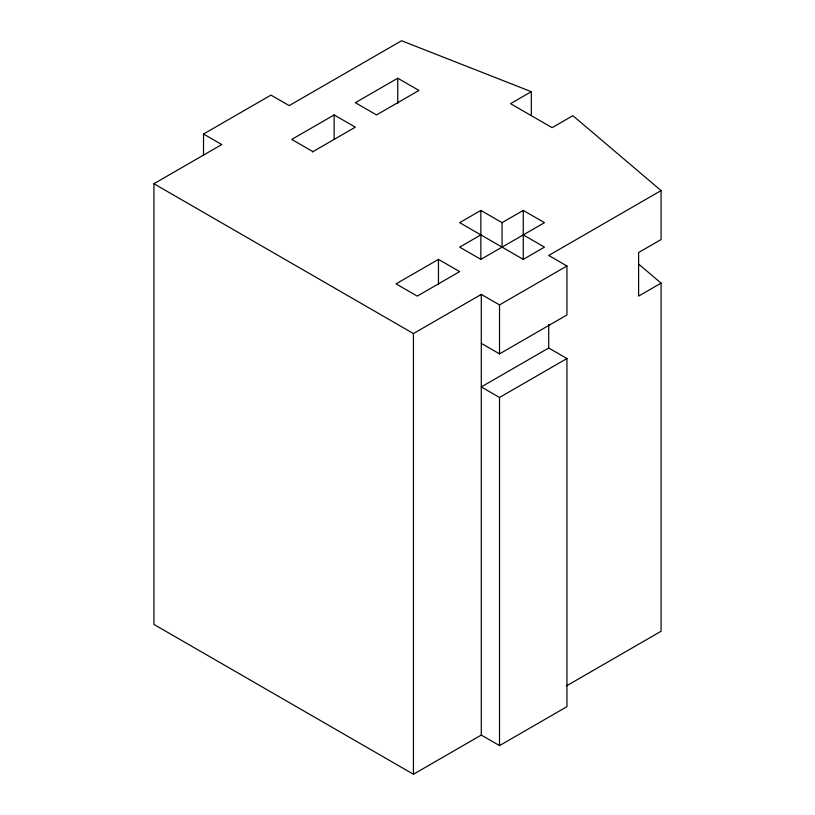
<?xml version="1.0" encoding="UTF-8"?>
<svg xmlns="http://www.w3.org/2000/svg" width="815" height="815" viewBox="0 0 815 815"><rect width="100%" height="100%" fill="white"/><g stroke="black" fill="none" stroke-linecap="round" stroke-linejoin="round"><path stroke-width="1.22" d="M203.526 155.37L203.526 134.027L270.957 95.1L289.193 105.624L401.561 40.75L531.319 91.677L531.319 115.526M566.945 358.529L499.524 397.465L481.288 386.931L548.709 348.005L566.945 358.529L566.945 706.676L499.524 745.603L481.288 735.079L413.439 774.25L153.913 624.422L153.913 183.732L221.762 144.55L203.526 134.027M312.389 151.967L355.34 127.171L334.14 114.935L291.729 139.416L312.94 151.651M397.751 78.209L355.34 102.69L376.54 114.935L418.951 90.445L397.751 78.209L397.751 103.607M531.319 91.677L510.547 103.668L552.101 127.66L572.884 115.669L661.087 190.578L661.087 239.549L638.603 252.528L638.603 296.1L661.087 283.131L638.787 264.192M480.86 234.893L459.66 247.139L480.86 259.374L544.471 222.658L523.271 210.413L502.06 222.658L480.86 210.413L459.66 222.658L523.271 259.374L544.471 247.139L523.271 234.893M438.46 259.374L396.049 283.865L417.249 296.1L459.66 271.619L438.46 259.374L438.46 284.751M153.913 183.732L413.439 333.559L481.288 294.388L499.524 304.912L566.945 265.985L566.945 314.957L499.524 353.883L481.288 343.349M661.087 190.578L548.709 255.462L566.945 265.985M566.333 685.975L661.087 631.268L661.087 283.131M548.709 324.35L548.709 348.005M523.271 210.413L523.271 259.374M502.06 222.658L502.06 247.139M499.524 304.912L499.524 353.883M499.524 397.465L499.524 745.603M481.288 294.388L481.288 735.079M480.86 210.413L480.86 259.374M413.439 333.559L413.439 774.25M334.14 114.935L334.14 139.416"/></g></svg>
